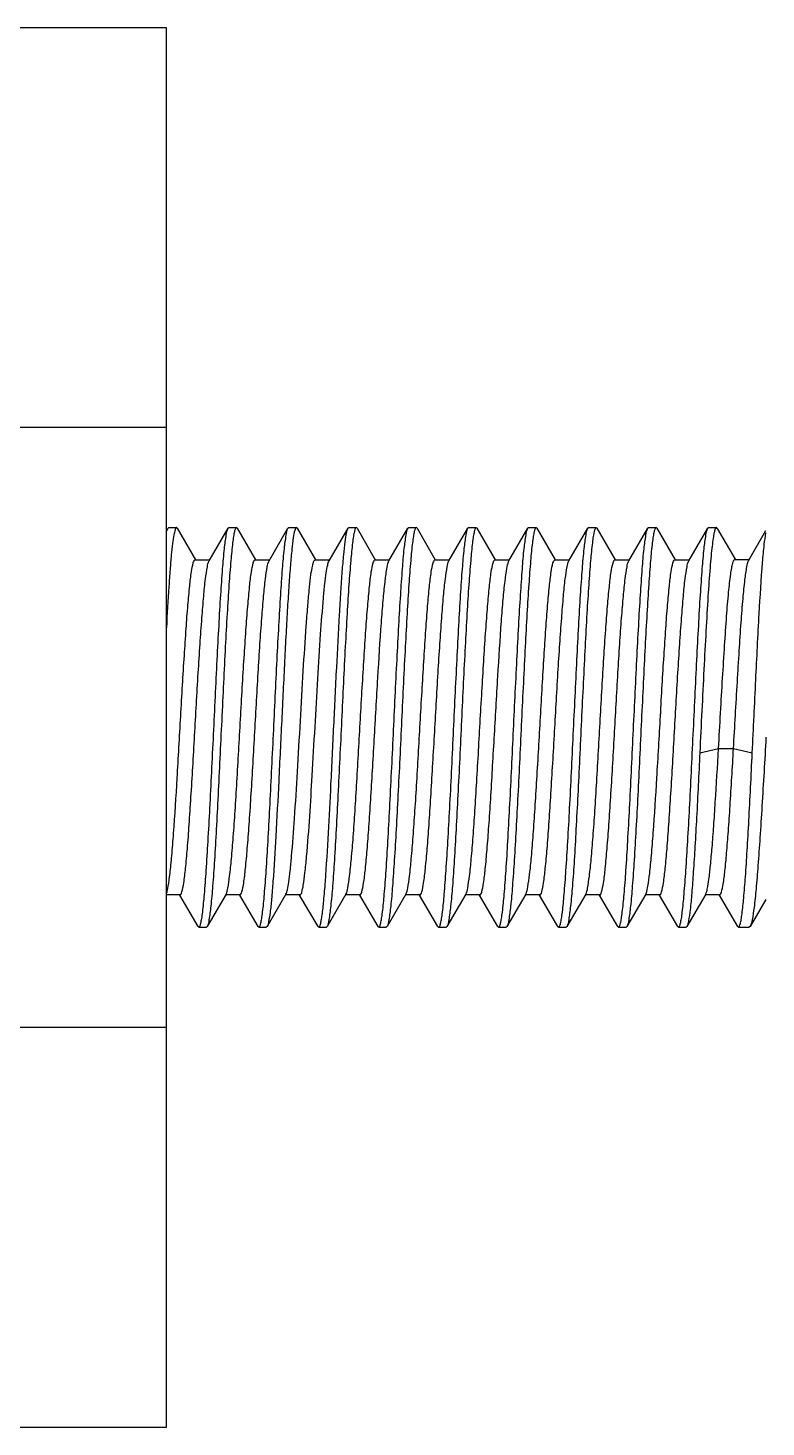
# Model space of a CAD drawing. Header units: inches. Extents: x -1293886 to -986005, y -15154 to 203628.
# Drawn here: x -1240818.5 to -1240756.6, y 83709.1 to 83826.6 of the extents above; entities that cross this region are included whole.
import ezdxf

# ---------------------------------------------------------------- set-up
doc = ezdxf.new("R2010")
doc.units = ezdxf.units.IN
doc.header["$LTSCALE"] = 100
doc.header["$MEASUREMENT"] = 0
doc.layers.add('W_DIM', color=4, linetype='Continuous')

# ---------------------------------------------------------------- blocks, each defined once
blk = doc.blocks.new('1111')
at = {"layer": 'W_DIM', "color": 7}
for p, q in [((-2280292.56, 1708327.29), (-2280436.27, 1708327.29)), ((-2280292.56, 1708209.8), (-2280292.56, 1708327.29)), ((-2280292.56, 1708293.72), (-2280305.99, 1708293.72)), ((-2280292.56, 1708285.02), (-2280292.42, 1708285.27)), ((-2280292.42, 1708285.27), (-2280292.35, 1708285.33)), ((-2280292.35, 1708285.33), (-2280291.72, 1708285.33)), ((-2280292.35, 1708285.33), (-2280291.72, 1708285.33)), ((-2280291.72, 1708285.33), (-2280291.73, 1708285.33)), ((-2280291.65, 1708285.27), (-2280291.72, 1708285.33)), ((-2280291.65, 1708285.27), (-2280290.12, 1708282.62)), ((-2280288.97, 1708282.54), (-2280287.38, 1708285.27)), ((-2280287.38, 1708285.27), (-2280287.32, 1708285.33)), ((-2280287.32, 1708285.33), (-2280286.69, 1708285.33)), ((-2280287.32, 1708285.33), (-2280286.69, 1708285.33)), ((-2280286.62, 1708285.27), (-2280286.69, 1708285.33)), ((-2280286.69, 1708285.33), (-2280286.69, 1708285.33)), ((-2280286.62, 1708285.27), (-2280285.09, 1708282.62)), ((-2280283.94, 1708282.54), (-2280282.35, 1708285.27)), ((-2280282.35, 1708285.27), (-2280282.28, 1708285.33)), ((-2280282.28, 1708285.33), (-2280281.65, 1708285.33)), ((-2280282.28, 1708285.33), (-2280281.65, 1708285.33)), ((-2280281.65, 1708285.33), (-2280281.66, 1708285.33)), ((-2280281.58, 1708285.27), (-2280281.65, 1708285.33)), ((-2280281.58, 1708285.27), (-2280280.05, 1708282.62)), ((-2280278.9, 1708282.54), (-2280277.31, 1708285.27)), ((-2280277.31, 1708285.27), (-2280277.25, 1708285.33)), ((-2280277.25, 1708285.33), (-2280276.62, 1708285.33)), ((-2280277.25, 1708285.33), (-2280276.62, 1708285.33)), ((-2280276.55, 1708285.27), (-2280276.62, 1708285.33)), ((-2280276.62, 1708285.33), (-2280276.62, 1708285.33)), ((-2280276.55, 1708285.27), (-2280275.02, 1708282.62)), ((-2280273.87, 1708282.54), (-2280272.28, 1708285.27)), ((-2280272.28, 1708285.27), (-2280272.21, 1708285.33)), ((-2280272.21, 1708285.33), (-2280271.58, 1708285.33)), ((-2280272.21, 1708285.33), (-2280271.58, 1708285.33)), ((-2280271.58, 1708285.33), (-2280271.59, 1708285.33)), ((-2280271.51, 1708285.27), (-2280271.58, 1708285.33)), ((-2280271.51, 1708285.27), (-2280269.98, 1708282.62)), ((-2280268.83, 1708282.54), (-2280267.24, 1708285.27)), ((-2280267.24, 1708285.27), (-2280267.18, 1708285.33)), ((-2280267.18, 1708285.33), (-2280266.55, 1708285.33)), ((-2280267.18, 1708285.33), (-2280266.55, 1708285.33)), ((-2280266.48, 1708285.27), (-2280266.55, 1708285.33)), ((-2280266.55, 1708285.33), (-2280266.55, 1708285.33)), ((-2280266.48, 1708285.27), (-2280264.95, 1708282.62)), ((-2280263.8, 1708282.54), (-2280262.21, 1708285.27)), ((-2280262.21, 1708285.27), (-2280262.14, 1708285.33)), ((-2280262.14, 1708285.33), (-2280261.51, 1708285.33)), ((-2280262.14, 1708285.33), (-2280261.51, 1708285.33)), ((-2280261.51, 1708285.33), (-2280261.52, 1708285.33)), ((-2280261.44, 1708285.27), (-2280261.51, 1708285.33)), ((-2280261.44, 1708285.27), (-2280259.91, 1708282.62)), ((-2280258.76, 1708282.54), (-2280257.17, 1708285.27)), ((-2280257.17, 1708285.27), (-2280257.11, 1708285.33)), ((-2280257.11, 1708285.33), (-2280256.48, 1708285.33)), ((-2280257.11, 1708285.33), (-2280256.48, 1708285.33)), ((-2280256.41, 1708285.27), (-2280256.48, 1708285.33)), ((-2280256.48, 1708285.33), (-2280256.48, 1708285.33)), ((-2280256.41, 1708285.27), (-2280254.88, 1708282.62)), ((-2280253.73, 1708282.54), (-2280252.14, 1708285.27)), ((-2280252.14, 1708285.27), (-2280252.07, 1708285.33)), ((-2280252.07, 1708285.33), (-2280251.44, 1708285.33)), ((-2280252.07, 1708285.33), (-2280251.44, 1708285.33)), ((-2280251.44, 1708285.33), (-2280251.45, 1708285.33)), ((-2280251.37, 1708285.27), (-2280251.44, 1708285.33)), ((-2280251.37, 1708285.27), (-2280249.84, 1708282.62)), ((-2280248.69, 1708282.54), (-2280247.1, 1708285.27)), ((-2280247.1, 1708285.27), (-2280247.04, 1708285.33)), ((-2280247.04, 1708285.33), (-2280246.37, 1708285.33)), ((-2280247.04, 1708285.33), (-2280246.37, 1708285.33)), ((-2280246.37, 1708285.33), (-2280246.38, 1708285.33)), ((-2280246.3, 1708285.26), (-2280246.37, 1708285.33)), ((-2280246.3, 1708285.26), (-2280244.8, 1708282.68)), ((-2280243.65, 1708282.6), (-2280242.21, 1708285.07)), ((-2280290.15, 1708282.61), (-2280288.93, 1708282.61)), ((-2280285.12, 1708282.61), (-2280283.9, 1708282.61)), ((-2280280.08, 1708282.61), (-2280278.86, 1708282.61)), ((-2280275.05, 1708282.61), (-2280273.83, 1708282.61)), ((-2280273.9, 1708282.46), (-2280273.87, 1708282.54)), ((-2280270.01, 1708282.61), (-2280268.79, 1708282.61)), ((-2280264.98, 1708282.61), (-2280263.76, 1708282.61)), ((-2280263.82, 1708282.49), (-2280263.8, 1708282.54)), ((-2280259.94, 1708282.61), (-2280258.72, 1708282.61)), ((-2280254.91, 1708282.61), (-2280253.69, 1708282.61)), ((-2280249.87, 1708282.61), (-2280248.65, 1708282.61)), ((-2280244.83, 1708282.66), (-2280243.61, 1708282.66)), ((-2280247.77, 1708266.42), (-2280246.2, 1708266.77)), ((-2280246.2, 1708266.77), (-2280244.94, 1708266.77)), ((-2280244.94, 1708266.77), (-2280243.36, 1708266.42)), ((-2280291.41, 1708254.48), (-2280292.56, 1708254.48)), ((-2280289.9, 1708251.82), (-2280291.44, 1708254.46)), ((-2280287.55, 1708254.55), (-2280289.14, 1708251.82)), ((-2280286.37, 1708254.48), (-2280287.59, 1708254.48)), ((-2280284.86, 1708251.82), (-2280286.4, 1708254.46)), ((-2280282.52, 1708254.55), (-2280284.1, 1708251.82)), ((-2280281.34, 1708254.48), (-2280282.56, 1708254.48)), ((-2280279.83, 1708251.82), (-2280281.37, 1708254.46)), ((-2280277.48, 1708254.55), (-2280279.07, 1708251.82)), ((-2280276.3, 1708254.48), (-2280277.52, 1708254.48)), ((-2280274.79, 1708251.82), (-2280276.33, 1708254.46)), ((-2280272.45, 1708254.55), (-2280274.03, 1708251.82)), ((-2280271.27, 1708254.48), (-2280272.49, 1708254.48)), ((-2280269.76, 1708251.82), (-2280271.3, 1708254.46)), ((-2280267.41, 1708254.55), (-2280269, 1708251.82)), ((-2280266.23, 1708254.48), (-2280267.45, 1708254.48)), ((-2280264.72, 1708251.82), (-2280266.26, 1708254.46)), ((-2280262.38, 1708254.55), (-2280263.96, 1708251.82)), ((-2280261.2, 1708254.48), (-2280262.42, 1708254.48)), ((-2280262.38, 1708254.55), (-2280262.36, 1708254.58)), ((-2280259.69, 1708251.82), (-2280261.23, 1708254.46)), ((-2280257.34, 1708254.55), (-2280258.93, 1708251.82)), ((-2280256.16, 1708254.48), (-2280257.38, 1708254.48)), ((-2280254.65, 1708251.82), (-2280256.19, 1708254.46)), ((-2280252.31, 1708254.55), (-2280253.89, 1708251.82)), ((-2280251.13, 1708254.48), (-2280252.35, 1708254.48)), ((-2280252.31, 1708254.55), (-2280252.28, 1708254.61)), ((-2280249.62, 1708251.82), (-2280251.16, 1708254.46)), ((-2280247.27, 1708254.55), (-2280248.86, 1708251.82)), ((-2280246.09, 1708254.48), (-2280247.31, 1708254.48)), ((-2280244.58, 1708251.82), (-2280246.12, 1708254.46)), ((-2280242.23, 1708254.09), (-2280243.54, 1708251.83)), ((-2280289.9, 1708251.82), (-2280289.83, 1708251.76)), ((-2280289.83, 1708251.76), (-2280289.2, 1708251.76)), ((-2280289.83, 1708251.76), (-2280289.2, 1708251.76)), ((-2280289.83, 1708251.76), (-2280289.82, 1708251.76)), ((-2280289.14, 1708251.82), (-2280289.2, 1708251.76)), ((-2280284.86, 1708251.82), (-2280284.8, 1708251.76)), ((-2280284.8, 1708251.76), (-2280284.17, 1708251.76)), ((-2280284.8, 1708251.76), (-2280284.17, 1708251.76)), ((-2280284.8, 1708251.76), (-2280284.79, 1708251.76)), ((-2280284.1, 1708251.82), (-2280284.17, 1708251.76)), ((-2280279.83, 1708251.82), (-2280279.76, 1708251.76)), ((-2280279.76, 1708251.76), (-2280279.13, 1708251.76)), ((-2280279.76, 1708251.76), (-2280279.13, 1708251.76)), ((-2280279.76, 1708251.76), (-2280279.76, 1708251.76)), ((-2280279.07, 1708251.82), (-2280279.13, 1708251.76)), ((-2280274.79, 1708251.82), (-2280274.73, 1708251.76)), ((-2280274.73, 1708251.76), (-2280274.1, 1708251.76)), ((-2280274.73, 1708251.76), (-2280274.1, 1708251.76)), ((-2280274.73, 1708251.76), (-2280274.72, 1708251.76)), ((-2280274.03, 1708251.82), (-2280274.1, 1708251.76)), ((-2280269.76, 1708251.82), (-2280269.69, 1708251.76)), ((-2280269.69, 1708251.76), (-2280269.06, 1708251.76)), ((-2280269.69, 1708251.76), (-2280269.06, 1708251.76)), ((-2280269.69, 1708251.76), (-2280269.68, 1708251.76)), ((-2280269, 1708251.82), (-2280269.06, 1708251.76)), ((-2280264.72, 1708251.82), (-2280264.66, 1708251.76)), ((-2280264.66, 1708251.76), (-2280264.03, 1708251.76)), ((-2280264.66, 1708251.76), (-2280264.03, 1708251.76)), ((-2280264.66, 1708251.76), (-2280264.65, 1708251.76)), ((-2280263.96, 1708251.82), (-2280264.03, 1708251.76)), ((-2280259.69, 1708251.82), (-2280259.62, 1708251.76)), ((-2280259.62, 1708251.76), (-2280258.99, 1708251.76)), ((-2280259.62, 1708251.76), (-2280258.99, 1708251.76)), ((-2280259.62, 1708251.76), (-2280259.61, 1708251.76)), ((-2280258.93, 1708251.82), (-2280258.99, 1708251.76)), ((-2280254.65, 1708251.82), (-2280254.59, 1708251.76)), ((-2280254.59, 1708251.76), (-2280253.96, 1708251.76)), ((-2280254.59, 1708251.76), (-2280253.96, 1708251.76)), ((-2280254.59, 1708251.76), (-2280254.58, 1708251.76)), ((-2280253.89, 1708251.82), (-2280253.96, 1708251.76)), ((-2280249.62, 1708251.82), (-2280249.55, 1708251.76)), ((-2280249.55, 1708251.76), (-2280248.92, 1708251.76)), ((-2280249.55, 1708251.76), (-2280248.92, 1708251.76)), ((-2280249.55, 1708251.76), (-2280249.54, 1708251.76)), ((-2280248.86, 1708251.82), (-2280248.92, 1708251.76)), ((-2280244.58, 1708251.82), (-2280244.52, 1708251.76)), ((-2280244.52, 1708251.76), (-2280243.63, 1708251.76)), ((-2280244.52, 1708251.76), (-2280243.63, 1708251.76)), ((-2280244.52, 1708251.76), (-2280244.51, 1708251.76)), ((-2280243.54, 1708251.83), (-2280243.63, 1708251.76)), ((-2280305.99, 1708243.37), (-2280292.56, 1708243.37)), ((-2280436.27, 1708209.8), (-2280292.56, 1708209.8))]:
    blk.add_line(p, q, dxfattribs=at)
for points, knots in [([(-2280291.73, 1708285.33), (-2280291.79, 1708285.31), (-2280291.86, 1708285.05), (-2280291.96, 1708284.65), (-2280292.06, 1708283.91), (-2280292.16, 1708282.95), (-2280292.26, 1708281.74), (-2280292.4, 1708279.71), (-2280292.5, 1708278.08), (-2280292.56, 1708276.93)], [0, 0, 0, 0, 0.023088, 0.076942, 0.162256, 0.277921, 0.422109, 0.592457, 1, 1, 1, 1]), ([(-2280289.82, 1708251.76), (-2280289.79, 1708251.77), (-2280289.72, 1708251.91), (-2280289.66, 1708252.14), (-2280289.58, 1708252.54), (-2280289.47, 1708253.35), (-2280289.35, 1708254.7), (-2280289.2, 1708256.68), (-2280289.05, 1708259.09), (-2280288.9, 1708261.84), (-2280288.75, 1708264.83), (-2280288.6, 1708267.96), (-2280288.45, 1708271.1), (-2280288.3, 1708274.16), (-2280288.15, 1708277.01), (-2280288.01, 1708279.56), (-2280287.85, 1708281.7), (-2280287.72, 1708283.39), (-2280287.56, 1708284.51), (-2280287.48, 1708285.1), (-2280287.38, 1708285.27)], [0, 0, 0, 0, 0.003607, 0.01125, 0.023199, 0.039411, 0.0841, 0.143793, 0.216365, 0.29921, 0.389343, 0.483513, 0.57832, 0.670347, 0.756272, 0.832991, 0.897743, 0.948217, 0.982646, 1, 1, 1, 1]), ([(-2280286.69, 1708285.33), (-2280286.73, 1708285.32), (-2280286.8, 1708285.18), (-2280286.86, 1708284.95), (-2280286.94, 1708284.54), (-2280287.04, 1708283.74), (-2280287.17, 1708282.39), (-2280287.32, 1708280.41), (-2280287.47, 1708278), (-2280287.62, 1708275.25), (-2280287.77, 1708272.26), (-2280287.92, 1708269.13), (-2280288.07, 1708265.98), (-2280288.22, 1708262.93), (-2280288.37, 1708260.08), (-2280288.51, 1708257.53), (-2280288.66, 1708255.38), (-2280288.8, 1708253.7), (-2280288.96, 1708252.58), (-2280289.04, 1708251.99), (-2280289.14, 1708251.82)], [0, 0, 0, 0, 0.003611, 0.011257, 0.023208, 0.03942, 0.084105, 0.14379, 0.216353, 0.299192, 0.389318, 0.483476, 0.578271, 0.670286, 0.7562, 0.832918, 0.897679, 0.94817, 0.98262, 1, 1, 1, 1]), ([(-2280284.79, 1708251.76), (-2280284.75, 1708251.77), (-2280284.69, 1708251.91), (-2280284.62, 1708252.14), (-2280284.55, 1708252.54), (-2280284.44, 1708253.35), (-2280284.31, 1708254.7), (-2280284.16, 1708256.68), (-2280284.02, 1708259.09), (-2280283.87, 1708261.84), (-2280283.72, 1708264.83), (-2280283.57, 1708267.96), (-2280283.42, 1708271.1), (-2280283.27, 1708274.16), (-2280283.12, 1708277.01), (-2280282.97, 1708279.56), (-2280282.82, 1708281.7), (-2280282.69, 1708283.39), (-2280282.53, 1708284.51), (-2280282.44, 1708285.1), (-2280282.35, 1708285.27)], [0, 0, 0, 0, 0.003607, 0.01125, 0.023198, 0.03941, 0.084098, 0.143791, 0.216363, 0.299208, 0.389341, 0.48351, 0.578318, 0.670346, 0.756271, 0.83299, 0.897743, 0.948217, 0.982646, 1, 1, 1, 1]), ([(-2280281.66, 1708285.33), (-2280281.69, 1708285.32), (-2280281.74, 1708285.23), (-2280281.83, 1708284.96), (-2280281.93, 1708284.37), (-2280282.04, 1708283.4), (-2280282.16, 1708282.08), (-2280282.28, 1708280.45), (-2280282.4, 1708278.54), (-2280282.52, 1708276.41), (-2280282.68, 1708273.24), (-2280282.88, 1708269.1), (-2280283.12, 1708264.19), (-2280283.35, 1708259.69), (-2280283.52, 1708256.87), (-2280283.61, 1708255.6)], [0, 0, 0, 0, 0.002964, 0.008737, 0.029566, 0.062647, 0.107305, 0.162537, 0.227082, 0.299454, 0.377979, 0.546128, 0.716059, 0.872129, 1, 1, 1, 1]), ([(-2280279.21, 1708255.6), (-2280279.01, 1708258.32), (-2280278.79, 1708262.68), (-2280278.5, 1708268.67), (-2280278.27, 1708273.42), (-2280278.08, 1708277.19), (-2280277.91, 1708279.88), (-2280277.8, 1708281.56), (-2280277.68, 1708282.95), (-2280277.57, 1708284.03), (-2280277.46, 1708284.77), (-2280277.38, 1708285.15), (-2280277.31, 1708285.27)], [0, 0, 0, 0, 0.275142, 0.440178, 0.604823, 0.754782, 0.820106, 0.877048, 0.924377, 0.961083, 0.986411, 1, 1, 1, 1]), ([(-2280276.62, 1708285.33), (-2280276.66, 1708285.32), (-2280276.73, 1708285.18), (-2280276.79, 1708284.95), (-2280276.87, 1708284.54), (-2280276.97, 1708283.74), (-2280277.1, 1708282.39), (-2280277.25, 1708280.41), (-2280277.4, 1708278), (-2280277.55, 1708275.25), (-2280277.7, 1708272.26), (-2280277.85, 1708269.13), (-2280278, 1708265.98), (-2280278.15, 1708262.93), (-2280278.3, 1708260.08), (-2280278.44, 1708257.53), (-2280278.59, 1708255.38), (-2280278.73, 1708253.7), (-2280278.89, 1708252.58), (-2280278.97, 1708251.99), (-2280279.07, 1708251.82)], [0, 0, 0, 0, 0.003611, 0.011258, 0.023209, 0.039422, 0.084108, 0.143794, 0.216356, 0.299189, 0.389308, 0.483464, 0.57826, 0.670281, 0.756203, 0.832923, 0.897683, 0.948172, 0.982621, 1, 1, 1, 1]), ([(-2280274.72, 1708251.76), (-2280274.68, 1708251.77), (-2280274.62, 1708251.91), (-2280274.55, 1708252.14), (-2280274.48, 1708252.54), (-2280274.37, 1708253.35), (-2280274.24, 1708254.7), (-2280274.09, 1708256.68), (-2280273.95, 1708259.09), (-2280273.8, 1708261.84), (-2280273.65, 1708264.83), (-2280273.5, 1708267.96), (-2280273.35, 1708271.1), (-2280273.2, 1708274.16), (-2280273.05, 1708277.01), (-2280272.9, 1708279.56), (-2280272.75, 1708281.7), (-2280272.62, 1708283.39), (-2280272.46, 1708284.51), (-2280272.37, 1708285.1), (-2280272.28, 1708285.27)], [0, 0, 0, 0, 0.003606, 0.011248, 0.023195, 0.039405, 0.08409, 0.14378, 0.216352, 0.299204, 0.389345, 0.483519, 0.578326, 0.67035, 0.756268, 0.832985, 0.897739, 0.948216, 0.982646, 1, 1, 1, 1]), ([(-2280271.59, 1708285.33), (-2280271.63, 1708285.32), (-2280271.69, 1708285.18), (-2280271.76, 1708284.95), (-2280271.83, 1708284.54), (-2280271.94, 1708283.74), (-2280272.07, 1708282.39), (-2280272.21, 1708280.41), (-2280272.36, 1708278), (-2280272.51, 1708275.25), (-2280272.66, 1708272.26), (-2280272.81, 1708269.13), (-2280272.96, 1708265.98), (-2280273.11, 1708262.93), (-2280273.26, 1708260.08), (-2280273.41, 1708257.53), (-2280273.56, 1708255.38), (-2280273.69, 1708253.7), (-2280273.85, 1708252.58), (-2280273.93, 1708251.99), (-2280274.03, 1708251.82)], [0, 0, 0, 0, 0.003611, 0.011258, 0.023209, 0.039423, 0.08411, 0.143796, 0.216358, 0.299191, 0.38931, 0.483466, 0.578262, 0.670283, 0.756204, 0.832924, 0.897683, 0.948172, 0.982621, 1, 1, 1, 1]), ([(-2280269.68, 1708251.76), (-2280269.65, 1708251.77), (-2280269.58, 1708251.91), (-2280269.52, 1708252.14), (-2280269.44, 1708252.54), (-2280269.33, 1708253.35), (-2280269.21, 1708254.7), (-2280269.06, 1708256.68), (-2280268.91, 1708259.09), (-2280268.76, 1708261.84), (-2280268.61, 1708264.83), (-2280268.46, 1708267.96), (-2280268.31, 1708271.1), (-2280268.16, 1708274.16), (-2280268.01, 1708277.01), (-2280267.87, 1708279.56), (-2280267.71, 1708281.7), (-2280267.58, 1708283.39), (-2280267.42, 1708284.51), (-2280267.34, 1708285.1), (-2280267.24, 1708285.27)], [0, 0, 0, 0, 0.003606, 0.011248, 0.023195, 0.039405, 0.08409, 0.14378, 0.216352, 0.299203, 0.389344, 0.483517, 0.578325, 0.670349, 0.756267, 0.832984, 0.897738, 0.948215, 0.982646, 1, 1, 1, 1]), ([(-2280266.55, 1708285.33), (-2280266.59, 1708285.32), (-2280266.66, 1708285.18), (-2280266.72, 1708284.95), (-2280266.8, 1708284.54), (-2280266.9, 1708283.74), (-2280267.03, 1708282.39), (-2280267.18, 1708280.41), (-2280267.33, 1708278), (-2280267.48, 1708275.25), (-2280267.63, 1708272.26), (-2280267.78, 1708269.13), (-2280267.93, 1708265.98), (-2280268.08, 1708262.93), (-2280268.23, 1708260.08), (-2280268.37, 1708257.53), (-2280268.52, 1708255.38), (-2280268.66, 1708253.7), (-2280268.82, 1708252.58), (-2280268.9, 1708251.99), (-2280269, 1708251.82)], [0, 0, 0, 0, 0.003611, 0.011259, 0.02321, 0.039423, 0.084111, 0.143798, 0.21636, 0.299193, 0.389312, 0.483468, 0.578264, 0.670284, 0.756205, 0.832924, 0.897684, 0.948172, 0.982621, 1, 1, 1, 1]), ([(-2280264.65, 1708251.76), (-2280264.61, 1708251.77), (-2280264.55, 1708251.91), (-2280264.48, 1708252.14), (-2280264.41, 1708252.54), (-2280264.3, 1708253.35), (-2280264.17, 1708254.7), (-2280264.02, 1708256.68), (-2280263.88, 1708259.09), (-2280263.73, 1708261.84), (-2280263.58, 1708264.83), (-2280263.43, 1708267.96), (-2280263.28, 1708271.1), (-2280263.13, 1708274.16), (-2280262.98, 1708277.01), (-2280262.83, 1708279.56), (-2280262.68, 1708281.7), (-2280262.55, 1708283.39), (-2280262.39, 1708284.51), (-2280262.3, 1708285.1), (-2280262.21, 1708285.27)], [0, 0, 0, 0, 0.003606, 0.011248, 0.023195, 0.039405, 0.08409, 0.143779, 0.216351, 0.299203, 0.389343, 0.483516, 0.578323, 0.670348, 0.756266, 0.832984, 0.897738, 0.948215, 0.982646, 1, 1, 1, 1]), ([(-2280261.52, 1708285.33), (-2280261.56, 1708285.32), (-2280261.62, 1708285.18), (-2280261.69, 1708284.95), (-2280261.76, 1708284.54), (-2280261.87, 1708283.74), (-2280262, 1708282.39), (-2280262.14, 1708280.41), (-2280262.29, 1708278), (-2280262.44, 1708275.25), (-2280262.59, 1708272.26), (-2280262.74, 1708269.13), (-2280262.89, 1708265.98), (-2280263.04, 1708262.93), (-2280263.19, 1708260.08), (-2280263.34, 1708257.53), (-2280263.49, 1708255.38), (-2280263.62, 1708253.7), (-2280263.78, 1708252.58), (-2280263.86, 1708251.99), (-2280263.96, 1708251.82)], [0, 0, 0, 0, 0.003612, 0.011261, 0.023213, 0.039428, 0.084118, 0.143807, 0.216371, 0.299205, 0.389325, 0.48348, 0.578274, 0.670292, 0.75621, 0.832928, 0.897687, 0.948173, 0.982621, 1, 1, 1, 1]), ([(-2280259.61, 1708251.76), (-2280259.58, 1708251.77), (-2280259.51, 1708251.91), (-2280259.45, 1708252.14), (-2280259.37, 1708252.54), (-2280259.26, 1708253.35), (-2280259.14, 1708254.7), (-2280258.99, 1708256.68), (-2280258.84, 1708259.09), (-2280258.69, 1708261.84), (-2280258.54, 1708264.83), (-2280258.39, 1708267.96), (-2280258.24, 1708271.1), (-2280258.09, 1708274.16), (-2280257.94, 1708277.01), (-2280257.8, 1708279.56), (-2280257.64, 1708281.7), (-2280257.51, 1708283.39), (-2280257.35, 1708284.51), (-2280257.27, 1708285.1), (-2280257.17, 1708285.27)], [0, 0, 0, 0, 0.003606, 0.011247, 0.023194, 0.039403, 0.084087, 0.143776, 0.216347, 0.299198, 0.389337, 0.483508, 0.578316, 0.670341, 0.75626, 0.832979, 0.897735, 0.948214, 0.982645, 1, 1, 1, 1]), ([(-2280256.48, 1708285.33), (-2280256.52, 1708285.32), (-2280256.59, 1708285.18), (-2280256.65, 1708284.95), (-2280256.73, 1708284.54), (-2280256.83, 1708283.74), (-2280256.96, 1708282.39), (-2280257.11, 1708280.41), (-2280257.26, 1708278), (-2280257.41, 1708275.25), (-2280257.56, 1708272.26), (-2280257.71, 1708269.13), (-2280257.86, 1708265.98), (-2280258.01, 1708262.93), (-2280258.16, 1708260.08), (-2280258.3, 1708257.53), (-2280258.45, 1708255.38), (-2280258.59, 1708253.7), (-2280258.75, 1708252.58), (-2280258.83, 1708251.99), (-2280258.93, 1708251.82)], [0, 0, 0, 0, 0.003612, 0.011261, 0.023214, 0.039428, 0.084119, 0.143809, 0.216373, 0.299207, 0.389327, 0.483482, 0.578276, 0.670293, 0.756211, 0.832929, 0.897687, 0.948174, 0.982621, 1, 1, 1, 1]), ([(-2280254.58, 1708251.76), (-2280254.54, 1708251.77), (-2280254.48, 1708251.91), (-2280254.41, 1708252.14), (-2280254.34, 1708252.54), (-2280254.23, 1708253.35), (-2280254.1, 1708254.7), (-2280253.95, 1708256.68), (-2280253.81, 1708259.09), (-2280253.66, 1708261.84), (-2280253.51, 1708264.83), (-2280253.36, 1708267.96), (-2280253.21, 1708271.1), (-2280253.06, 1708274.16), (-2280252.91, 1708277.01), (-2280252.76, 1708279.56), (-2280252.61, 1708281.7), (-2280252.48, 1708283.39), (-2280252.32, 1708284.51), (-2280252.23, 1708285.1), (-2280252.14, 1708285.27)], [0, 0, 0, 0, 0.003606, 0.011247, 0.023193, 0.039403, 0.084087, 0.143775, 0.216347, 0.299197, 0.389335, 0.483507, 0.578314, 0.670339, 0.756259, 0.832978, 0.897734, 0.948214, 0.982645, 1, 1, 1, 1]), ([(-2280251.45, 1708285.33), (-2280251.49, 1708285.32), (-2280251.55, 1708285.18), (-2280251.62, 1708284.95), (-2280251.69, 1708284.54), (-2280251.8, 1708283.74), (-2280251.93, 1708282.39), (-2280252.07, 1708280.41), (-2280252.22, 1708278), (-2280252.37, 1708275.25), (-2280252.52, 1708272.26), (-2280252.67, 1708269.13), (-2280252.82, 1708265.98), (-2280252.97, 1708262.93), (-2280253.12, 1708260.08), (-2280253.27, 1708257.53), (-2280253.42, 1708255.38), (-2280253.55, 1708253.7), (-2280253.71, 1708252.58), (-2280253.79, 1708251.99), (-2280253.89, 1708251.82)], [0, 0, 0, 0, 0.003613, 0.011261, 0.023214, 0.039429, 0.08412, 0.143811, 0.216375, 0.299209, 0.389329, 0.483484, 0.578278, 0.670294, 0.756212, 0.83293, 0.897688, 0.948174, 0.982621, 1, 1, 1, 1]), ([(-2280249.54, 1708251.76), (-2280249.5, 1708251.77), (-2280249.44, 1708251.91), (-2280249.38, 1708252.14), (-2280249.3, 1708252.54), (-2280249.19, 1708253.35), (-2280249.07, 1708254.7), (-2280248.92, 1708256.68), (-2280248.77, 1708259.09), (-2280248.62, 1708261.84), (-2280248.47, 1708264.83), (-2280248.32, 1708267.96), (-2280248.17, 1708271.1), (-2280248.02, 1708274.16), (-2280247.87, 1708277.01), (-2280247.73, 1708279.56), (-2280247.57, 1708281.7), (-2280247.44, 1708283.39), (-2280247.28, 1708284.51), (-2280247.2, 1708285.1), (-2280247.1, 1708285.27)], [0, 0, 0, 0, 0.003606, 0.011247, 0.023193, 0.039403, 0.084086, 0.143774, 0.216346, 0.299196, 0.389334, 0.483505, 0.578313, 0.670338, 0.756258, 0.832977, 0.897733, 0.948213, 0.982645, 1, 1, 1, 1]), ([(-2280246.38, 1708285.33), (-2280246.43, 1708285.31), (-2280246.5, 1708285.15), (-2280246.58, 1708284.86), (-2280246.66, 1708284.37), (-2280246.74, 1708283.72), (-2280246.83, 1708282.9), (-2280246.95, 1708281.49), (-2280247.1, 1708279.4), (-2280247.26, 1708276.55), (-2280247.43, 1708273.35), (-2280247.6, 1708269.93), (-2280247.71, 1708267.6), (-2280247.77, 1708266.42)], [0, 0, 0, 0, 0.00759, 0.023989, 0.049698, 0.084571, 0.128273, 0.180348, 0.307263, 0.459782, 0.631209, 0.813963, 1, 1, 1, 1]), ([(-2280243.36, 1708266.42), (-2280243.26, 1708268.46), (-2280243.08, 1708272.36), (-2280242.81, 1708277.69), (-2280242.58, 1708281.48), (-2280242.38, 1708283.74), (-2280242.27, 1708284.56), (-2280242.21, 1708284.88)], [0, 0, 0, 0, 0.33063, 0.632635, 0.865973, 0.946815, 1, 1, 1, 1]), ([(-2280292.56, 1708254.61), (-2280292.48, 1708254.8), (-2280292.38, 1708255.36), (-2280292.23, 1708256.41), (-2280292.09, 1708257.9), (-2280291.88, 1708260.57), (-2280291.64, 1708264.47), (-2280291.41, 1708268.62), (-2280291.21, 1708272.06), (-2280291.06, 1708274.51), (-2280290.91, 1708276.75), (-2280290.77, 1708278.7), (-2280290.62, 1708280.3), (-2280290.49, 1708281.47), (-2280290.35, 1708282.2), (-2280290.26, 1708282.51), (-2280290.18, 1708282.61), (-2280290.15, 1708282.61)], [0, 0, 0, 0, 0.021934, 0.060252, 0.1138, 0.180755, 0.345177, 0.530709, 0.623344, 0.711545, 0.792219, 0.862544, 0.920069, 0.962821, 0.989426, 0.996537, 1, 1, 1, 1]), ([(-2280291.41, 1708254.48), (-2280291.38, 1708254.48), (-2280291.3, 1708254.58), (-2280291.2, 1708254.9), (-2280291.07, 1708255.64), (-2280290.93, 1708256.84), (-2280290.78, 1708258.48), (-2280290.64, 1708260.47), (-2280290.49, 1708262.76), (-2280290.34, 1708265.25), (-2280290.14, 1708268.73), (-2280289.95, 1708272.18), (-2280289.74, 1708275.47), (-2280289.59, 1708277.62), (-2280289.44, 1708279.45), (-2280289.31, 1708280.89), (-2280289.15, 1708281.87), (-2280289.06, 1708282.39), (-2280288.97, 1708282.54)], [0, 0, 0, 0, 0.003515, 0.010772, 0.03795, 0.08161, 0.140308, 0.211978, 0.294061, 0.383612, 0.477415, 0.664253, 0.750571, 0.827951, 0.893624, 0.945254, 0.981055, 1, 1, 1, 1]), ([(-2280287.55, 1708254.55), (-2280287.46, 1708254.7), (-2280287.37, 1708255.22), (-2280287.22, 1708256.2), (-2280287.08, 1708257.64), (-2280286.93, 1708259.47), (-2280286.78, 1708261.62), (-2280286.58, 1708264.91), (-2280286.39, 1708268.36), (-2280286.19, 1708271.84), (-2280286.04, 1708274.33), (-2280285.89, 1708276.62), (-2280285.74, 1708278.61), (-2280285.59, 1708280.24), (-2280285.46, 1708281.44), (-2280285.32, 1708282.19), (-2280285.22, 1708282.51), (-2280285.15, 1708282.61), (-2280285.12, 1708282.61)], [0, 0, 0, 0, 0.018976, 0.054803, 0.106453, 0.172139, 0.249526, 0.335844, 0.522668, 0.616459, 0.705997, 0.788066, 0.859722, 0.918409, 0.962059, 0.989231, 0.996484, 1, 1, 1, 1]), ([(-2280286.37, 1708254.48), (-2280286.34, 1708254.48), (-2280286.27, 1708254.58), (-2280286.17, 1708254.9), (-2280286.03, 1708255.64), (-2280285.9, 1708256.84), (-2280285.75, 1708258.48), (-2280285.6, 1708260.47), (-2280285.45, 1708262.76), (-2280285.3, 1708265.25), (-2280285.1, 1708268.73), (-2280284.91, 1708272.18), (-2280284.71, 1708275.47), (-2280284.56, 1708277.62), (-2280284.41, 1708279.45), (-2280284.27, 1708280.89), (-2280284.12, 1708281.87), (-2280284.03, 1708282.39), (-2280283.94, 1708282.54)], [0, 0, 0, 0, 0.003517, 0.010771, 0.037949, 0.081609, 0.140308, 0.211979, 0.294062, 0.383613, 0.477416, 0.664254, 0.750571, 0.827951, 0.893623, 0.945253, 0.981055, 1, 1, 1, 1]), ([(-2280282.05, 1708257.7), (-2280281.95, 1708258.77), (-2280281.78, 1708261.14), (-2280281.54, 1708264.94), (-2280281.31, 1708269.07), (-2280281.08, 1708273.16), (-2280280.87, 1708276.35), (-2280280.7, 1708278.6), (-2280280.58, 1708279.96), (-2280280.47, 1708281.04), (-2280280.35, 1708281.88), (-2280280.25, 1708282.31), (-2280280.15, 1708282.61), (-2280280.08, 1708282.61)], [0, 0, 0, 0, 0.128499, 0.285338, 0.455997, 0.624629, 0.775582, 0.839957, 0.89488, 0.939089, 0.971598, 0.991791, 1, 1, 1, 1]), ([(-2280280.79, 1708257.7), (-2280280.58, 1708259.96), (-2280280.37, 1708263.59), (-2280280.08, 1708268.57), (-2280279.85, 1708272.53), (-2280279.63, 1708276.15), (-2280279.43, 1708278.81), (-2280279.27, 1708280.53), (-2280279.16, 1708281.45), (-2280279.04, 1708282.09), (-2280278.96, 1708282.43), (-2280278.9, 1708282.54)], [0, 0, 0, 0, 0.273163, 0.437049, 0.600835, 0.7505, 0.873256, 0.921165, 0.958687, 0.985083, 1, 1, 1, 1]), ([(-2280277.48, 1708254.55), (-2280277.39, 1708254.7), (-2280277.3, 1708255.22), (-2280277.15, 1708256.2), (-2280277.01, 1708257.64), (-2280276.86, 1708259.47), (-2280276.71, 1708261.62), (-2280276.51, 1708264.91), (-2280276.32, 1708268.36), (-2280276.12, 1708271.84), (-2280275.97, 1708274.33), (-2280275.82, 1708276.62), (-2280275.67, 1708278.61), (-2280275.52, 1708280.24), (-2280275.39, 1708281.44), (-2280275.25, 1708282.19), (-2280275.15, 1708282.51), (-2280275.08, 1708282.61), (-2280275.05, 1708282.61)], [0, 0, 0, 0, 0.018976, 0.054803, 0.106453, 0.172139, 0.249526, 0.335844, 0.522668, 0.61646, 0.705997, 0.788066, 0.859722, 0.918409, 0.962059, 0.989231, 0.996485, 1, 1, 1, 1]), ([(-2280276.3, 1708254.48), (-2280276.27, 1708254.48), (-2280276.2, 1708254.57), (-2280276.1, 1708254.89), (-2280275.97, 1708255.61), (-2280275.83, 1708256.77), (-2280275.69, 1708258.36), (-2280275.54, 1708260.3), (-2280275.4, 1708262.53), (-2280275.25, 1708264.96), (-2280275.05, 1708268.38), (-2280274.82, 1708272.52), (-2280274.58, 1708276.43), (-2280274.37, 1708279.1), (-2280274.23, 1708280.6), (-2280274.08, 1708281.68), (-2280273.98, 1708282.26), (-2280273.9, 1708282.46)], [0, 0, 0, 0, 0.003449, 0.010513, 0.036944, 0.079419, 0.136588, 0.206502, 0.286746, 0.374534, 0.46681, 0.651938, 0.816574, 0.883918, 0.938051, 0.977142, 1, 1, 1, 1]), ([(-2280272.45, 1708254.55), (-2280272.36, 1708254.7), (-2280272.27, 1708255.22), (-2280272.11, 1708256.2), (-2280271.98, 1708257.64), (-2280271.83, 1708259.47), (-2280271.68, 1708261.62), (-2280271.47, 1708264.91), (-2280271.28, 1708268.36), (-2280271.08, 1708271.84), (-2280270.93, 1708274.33), (-2280270.78, 1708276.62), (-2280270.64, 1708278.61), (-2280270.49, 1708280.24), (-2280270.35, 1708281.44), (-2280270.22, 1708282.19), (-2280270.12, 1708282.51), (-2280270.04, 1708282.61), (-2280270.01, 1708282.61)], [0, 0, 0, 0, 0.018976, 0.054804, 0.106454, 0.17214, 0.249527, 0.335846, 0.522669, 0.61646, 0.705997, 0.788065, 0.859721, 0.918408, 0.962058, 0.98923, 0.996485, 1, 1, 1, 1]), ([(-2280271.27, 1708254.48), (-2280271.24, 1708254.48), (-2280271.16, 1708254.58), (-2280271.06, 1708254.9), (-2280270.93, 1708255.64), (-2280270.79, 1708256.84), (-2280270.64, 1708258.48), (-2280270.5, 1708260.47), (-2280270.35, 1708262.76), (-2280270.2, 1708265.25), (-2280270, 1708268.73), (-2280269.81, 1708272.18), (-2280269.6, 1708275.47), (-2280269.45, 1708277.62), (-2280269.3, 1708279.45), (-2280269.17, 1708280.89), (-2280269.01, 1708281.87), (-2280268.92, 1708282.39), (-2280268.83, 1708282.54)], [0, 0, 0, 0, 0.003514, 0.010772, 0.03795, 0.081609, 0.140308, 0.211978, 0.294061, 0.383612, 0.477416, 0.664254, 0.750572, 0.827952, 0.893624, 0.945254, 0.981055, 1, 1, 1, 1]), ([(-2280267.41, 1708254.55), (-2280267.32, 1708254.7), (-2280267.23, 1708255.22), (-2280267.08, 1708256.2), (-2280266.94, 1708257.64), (-2280266.79, 1708259.47), (-2280266.64, 1708261.62), (-2280266.44, 1708264.91), (-2280266.25, 1708268.36), (-2280266.05, 1708271.84), (-2280265.9, 1708274.33), (-2280265.75, 1708276.62), (-2280265.6, 1708278.61), (-2280265.45, 1708280.24), (-2280265.32, 1708281.44), (-2280265.18, 1708282.19), (-2280265.08, 1708282.51), (-2280265.01, 1708282.61), (-2280264.98, 1708282.61)], [0, 0, 0, 0, 0.018976, 0.054803, 0.106453, 0.172138, 0.249526, 0.335844, 0.522669, 0.61646, 0.705998, 0.788066, 0.859722, 0.918409, 0.962059, 0.98923, 0.996485, 1, 1, 1, 1]), ([(-2280266.23, 1708254.48), (-2280266.2, 1708254.48), (-2280266.13, 1708254.57), (-2280266.03, 1708254.89), (-2280265.9, 1708255.62), (-2280265.76, 1708256.8), (-2280265.62, 1708258.4), (-2280265.47, 1708260.35), (-2280265.32, 1708262.6), (-2280265.18, 1708265.05), (-2280264.98, 1708268.49), (-2280264.74, 1708272.64), (-2280264.5, 1708276.55), (-2280264.29, 1708279.21), (-2280264.15, 1708280.7), (-2280264, 1708281.74), (-2280263.9, 1708282.3), (-2280263.82, 1708282.49)], [0, 0, 0, 0, 0.00347, 0.010595, 0.037262, 0.080112, 0.137764, 0.208234, 0.289061, 0.377407, 0.470169, 0.655842, 0.820187, 0.887004, 0.940345, 0.978392, 1, 1, 1, 1]), ([(-2280262.36, 1708254.58), (-2280262.28, 1708254.76), (-2280262.18, 1708255.31), (-2280262.03, 1708256.34), (-2280261.89, 1708257.81), (-2280261.74, 1708259.66), (-2280261.6, 1708261.82), (-2280261.39, 1708265.1), (-2280261.2, 1708268.53), (-2280261, 1708271.98), (-2280260.85, 1708274.45), (-2280260.71, 1708276.7), (-2280260.56, 1708278.67), (-2280260.41, 1708280.28), (-2280260.28, 1708281.46), (-2280260.15, 1708282.19), (-2280260.05, 1708282.51), (-2280259.97, 1708282.61), (-2280259.94, 1708282.61)], [0, 0, 0, 0, 0.020929, 0.058407, 0.111315, 0.177843, 0.255662, 0.342027, 0.527997, 0.621023, 0.709674, 0.790819, 0.861592, 0.91951, 0.962564, 0.989361, 0.996518, 1, 1, 1, 1]), ([(-2280261.2, 1708254.48), (-2280261.17, 1708254.48), (-2280261.09, 1708254.58), (-2280260.99, 1708254.9), (-2280260.86, 1708255.64), (-2280260.72, 1708256.84), (-2280260.57, 1708258.48), (-2280260.43, 1708260.47), (-2280260.28, 1708262.76), (-2280260.13, 1708265.25), (-2280259.93, 1708268.73), (-2280259.74, 1708272.18), (-2280259.53, 1708275.47), (-2280259.38, 1708277.62), (-2280259.23, 1708279.45), (-2280259.1, 1708280.89), (-2280258.94, 1708281.87), (-2280258.85, 1708282.39), (-2280258.76, 1708282.54)], [0, 0, 0, 0, 0.003515, 0.010772, 0.03795, 0.081609, 0.140308, 0.211978, 0.294061, 0.383613, 0.477416, 0.664254, 0.750572, 0.827952, 0.893624, 0.945254, 0.981055, 1, 1, 1, 1]), ([(-2280257.34, 1708254.55), (-2280257.25, 1708254.7), (-2280257.16, 1708255.22), (-2280257.01, 1708256.2), (-2280256.87, 1708257.64), (-2280256.72, 1708259.47), (-2280256.57, 1708261.62), (-2280256.37, 1708264.91), (-2280256.18, 1708268.36), (-2280255.98, 1708271.84), (-2280255.83, 1708274.33), (-2280255.68, 1708276.62), (-2280255.53, 1708278.61), (-2280255.38, 1708280.24), (-2280255.25, 1708281.44), (-2280255.11, 1708282.19), (-2280255.01, 1708282.51), (-2280254.94, 1708282.61), (-2280254.91, 1708282.61)], [0, 0, 0, 0, 0.018976, 0.054803, 0.106453, 0.172138, 0.249526, 0.335844, 0.522669, 0.61646, 0.705998, 0.788066, 0.859722, 0.918408, 0.962058, 0.98923, 0.996486, 1, 1, 1, 1]), ([(-2280256.16, 1708254.48), (-2280256.13, 1708254.48), (-2280256.06, 1708254.58), (-2280255.96, 1708254.9), (-2280255.82, 1708255.64), (-2280255.69, 1708256.84), (-2280255.54, 1708258.48), (-2280255.39, 1708260.47), (-2280255.24, 1708262.76), (-2280255.09, 1708265.25), (-2280254.89, 1708268.73), (-2280254.7, 1708272.18), (-2280254.5, 1708275.47), (-2280254.35, 1708277.62), (-2280254.2, 1708279.45), (-2280254.06, 1708280.89), (-2280253.91, 1708281.87), (-2280253.82, 1708282.39), (-2280253.73, 1708282.54)], [0, 0, 0, 0, 0.003516, 0.010772, 0.03795, 0.08161, 0.140309, 0.211979, 0.294062, 0.383613, 0.477415, 0.664252, 0.75057, 0.82795, 0.893623, 0.945253, 0.981055, 1, 1, 1, 1]), ([(-2280252.28, 1708254.61), (-2280252.2, 1708254.81), (-2280252.1, 1708255.37), (-2280251.95, 1708256.43), (-2280251.81, 1708257.92), (-2280251.6, 1708260.59), (-2280251.36, 1708264.5), (-2280251.12, 1708268.64), (-2280250.93, 1708272.07), (-2280250.78, 1708274.52), (-2280250.63, 1708276.76), (-2280250.49, 1708278.71), (-2280250.34, 1708280.3), (-2280250.21, 1708281.47), (-2280250.07, 1708282.2), (-2280249.98, 1708282.51), (-2280249.9, 1708282.61), (-2280249.87, 1708282.61)], [0, 0, 0, 0, 0.022184, 0.060712, 0.114419, 0.181479, 0.345959, 0.531381, 0.623919, 0.712007, 0.792565, 0.862779, 0.920208, 0.962885, 0.989443, 0.996539, 1, 1, 1, 1]), ([(-2280251.13, 1708254.48), (-2280251.1, 1708254.48), (-2280251.02, 1708254.58), (-2280250.92, 1708254.9), (-2280250.79, 1708255.64), (-2280250.65, 1708256.84), (-2280250.5, 1708258.48), (-2280250.36, 1708260.47), (-2280250.21, 1708262.76), (-2280250.06, 1708265.25), (-2280249.86, 1708268.73), (-2280249.67, 1708272.18), (-2280249.46, 1708275.47), (-2280249.31, 1708277.62), (-2280249.16, 1708279.45), (-2280249.03, 1708280.89), (-2280248.87, 1708281.87), (-2280248.78, 1708282.39), (-2280248.69, 1708282.54)], [0, 0, 0, 0, 0.003515, 0.010772, 0.037949, 0.081609, 0.140307, 0.211978, 0.294061, 0.383613, 0.477416, 0.664254, 0.750572, 0.827952, 0.893624, 0.945254, 0.981055, 1, 1, 1, 1]), ([(-2280246.2, 1708266.77), (-2280246.14, 1708267.76), (-2280246.03, 1708269.74), (-2280245.86, 1708272.63), (-2280245.69, 1708275.34), (-2280245.53, 1708277.74), (-2280245.37, 1708279.73), (-2280245.22, 1708281.1), (-2280245.1, 1708281.9), (-2280245.02, 1708282.31), (-2280244.95, 1708282.53), (-2280244.87, 1708282.66), (-2280244.83, 1708282.66)], [0, 0, 0, 0, 0.187168, 0.370928, 0.54308, 0.695912, 0.822629, 0.917653, 0.951962, 0.977016, 0.992738, 1, 1, 1, 1]), ([(-2280244.94, 1708266.77), (-2280244.83, 1708268.63), (-2280244.68, 1708271.37), (-2280244.46, 1708274.9), (-2280244.31, 1708277.24), (-2280244.15, 1708279.22), (-2280244.01, 1708280.8), (-2280243.84, 1708281.86), (-2280243.75, 1708282.43), (-2280243.65, 1708282.6)], [0, 0, 0, 0, 0.352462, 0.517837, 0.667078, 0.794284, 0.894462, 0.96378, 1, 1, 1, 1]), ([(-2280242.21, 1708267.73), (-2280242.32, 1708265.8), (-2280242.48, 1708262.98), (-2280242.71, 1708259.39), (-2280242.87, 1708257.07), (-2280243.03, 1708255.12), (-2280243.18, 1708253.59), (-2280243.34, 1708252.55), (-2280243.44, 1708252), (-2280243.54, 1708251.83)], [0, 0, 0, 0, 0.364296, 0.529536, 0.676394, 0.800243, 0.897208, 0.964341, 1, 1, 1, 1]), ([(-2280247.77, 1708266.42), (-2280247.85, 1708264.61), (-2280247.98, 1708261.99), (-2280248.17, 1708258.65), (-2280248.3, 1708256.53), (-2280248.43, 1708254.76), (-2280248.55, 1708253.38), (-2280248.69, 1708252.45), (-2280248.77, 1708251.96), (-2280248.86, 1708251.82)], [0, 0, 0, 0, 0.371283, 0.537217, 0.683502, 0.805941, 0.901057, 0.966223, 1, 1, 1, 1]), ([(-2280247.27, 1708254.55), (-2280247.2, 1708254.68), (-2280247.11, 1708255.1), (-2280246.98, 1708255.9), (-2280246.86, 1708257.07), (-2280246.72, 1708258.55), (-2280246.59, 1708260.32), (-2280246.41, 1708263.09), (-2280246.28, 1708265.26), (-2280246.2, 1708266.77)], [0, 0, 0, 0, 0.036595, 0.103597, 0.199643, 0.322176, 0.467814, 0.632462, 1, 1, 1, 1]), ([(-2280246.09, 1708254.48), (-2280246.06, 1708254.48), (-2280245.99, 1708254.57), (-2280245.9, 1708254.86), (-2280245.77, 1708255.53), (-2280245.64, 1708256.62), (-2280245.5, 1708258.1), (-2280245.36, 1708259.92), (-2280245.16, 1708262.85), (-2280245.03, 1708265.16), (-2280244.94, 1708266.77)], [0, 0, 0, 0, 0.007446, 0.022456, 0.078431, 0.168451, 0.289886, 0.438909, 0.610718, 1, 1, 1, 1]), ([(-2280244.51, 1708251.76), (-2280244.47, 1708251.77), (-2280244.41, 1708251.89), (-2280244.35, 1708252.1), (-2280244.28, 1708252.46), (-2280244.18, 1708253.17), (-2280244.06, 1708254.37), (-2280243.92, 1708256.14), (-2280243.78, 1708258.31), (-2280243.64, 1708260.8), (-2280243.5, 1708263.54), (-2280243.41, 1708265.45), (-2280243.36, 1708266.42)], [0, 0, 0, 0, 0.007495, 0.02305, 0.047285, 0.080154, 0.170897, 0.292587, 0.441411, 0.612652, 0.800854, 1, 1, 1, 1]), ([(-2280282.52, 1708254.55), (-2280282.46, 1708254.66), (-2280282.38, 1708255), (-2280282.26, 1708255.65), (-2280282.15, 1708256.58), (-2280282.08, 1708257.3), (-2280282.05, 1708257.7)], [0, 0, 0, 0, 0.117636, 0.32586, 0.622078, 1, 1, 1, 1]), ([(-2280281.34, 1708254.48), (-2280281.31, 1708254.48), (-2280281.24, 1708254.56), (-2280281.15, 1708254.83), (-2280281.03, 1708255.44), (-2280280.91, 1708256.44), (-2280280.83, 1708257.24), (-2280280.79, 1708257.7)], [0, 0, 0, 0, 0.026262, 0.07815, 0.270743, 0.58079, 1, 1, 1, 1]), ([(-2280283.61, 1708255.6), (-2280283.65, 1708255.11), (-2280283.72, 1708254.25), (-2280283.83, 1708253.11), (-2280283.96, 1708252.34), (-2280284.03, 1708251.94), (-2280284.1, 1708251.82)], [0, 0, 0, 0, 0.385275, 0.684175, 0.890131, 1, 1, 1, 1]), ([(-2280279.76, 1708251.76), (-2280279.72, 1708251.77), (-2280279.66, 1708251.87), (-2280279.61, 1708252.06), (-2280279.54, 1708252.39), (-2280279.44, 1708253.03), (-2280279.33, 1708254.12), (-2280279.25, 1708255.06), (-2280279.21, 1708255.6)], [0, 0, 0, 0, 0.026065, 0.079236, 0.161849, 0.273851, 0.583482, 1, 1, 1, 1])]:
    blk.add_open_spline(points, degree=3, knots=knots, dxfattribs=at)

msp = doc.modelspace()

# ---------------------------------------------------------------- block references
at = {"layer": 'W_DIM'}
msp.add_blockref('1111', (1039485.65, -1624500.72), dxfattribs=at)

doc.saveas('drawing.dxf')
